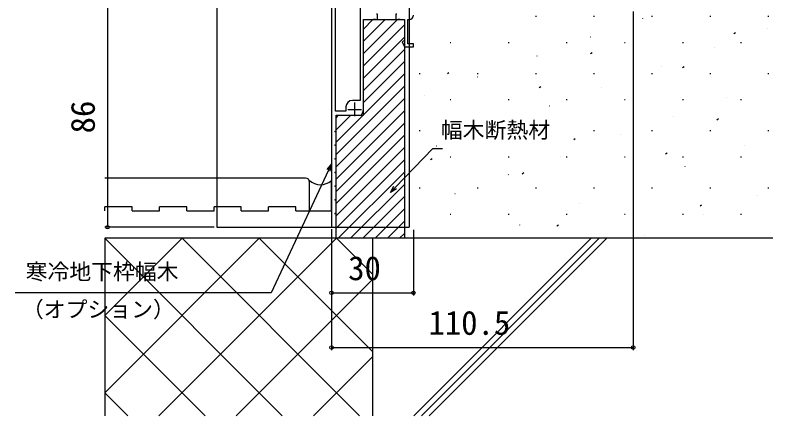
# Model space of a CAD drawing. Units: millimetres, scale not verified. Extents: x -525 to 525, y -783 to 779.
# Drawn here: x -160 to 117.4, y -451.9 to -305.3 of the extents above; entities that cross this region are included whole.
import ezdxf
from ezdxf.enums import TextEntityAlignment as Align

# ---------------------------------------------------------------- set-up
doc = ezdxf.new("R2010")
doc.units = ezdxf.units.MM
doc.header["$LTSCALE"] = 4
for name, color, linetype in [('0-2_YKK_11', 7, 'Continuous'), ('0-4_YKK_12', 2, 'Continuous'), ('0-5_YKK_13', 4, 'Continuous'), ('0-7_YKK_D', 6, 'Continuous'), ('0-9_YSS_K', 3, 'Continuous'), ('0-A_YSS_KE', 3, 'Continuous')]:
    doc.layers.add(name, color=color, linetype=linetype)
doc.styles.add('ＭＳ ゴシック', font='')
doc.styles.get('ＭＳ ゴシック').set_extended_font_data('MS Gothic')

msp = doc.modelspace()

# ---------------------------------------------------------------- linework, layer by layer
at = {"layer": '0-2_YKK_11'}
for p, q in [((-35.708, -337.303), (-35.708, -342.303)), ((-38.208, -339.803), (-33.208, -339.803))]:
    msp.add_line(p, q, dxfattribs=at)
for points in [[(-44.208, -297.503), (-44.208, -382.903), (-42.508, -382.903), (-42.508, -378.192), (-42.808, -378.019), (-42.808, -377.788), (-42.508, -377.614), (-42.508, -373.192), (-42.808, -373.019), (-42.808, -372.788), (-42.508, -372.614), (-42.508, -368.192), (-42.808, -368.019), (-42.808, -367.788), (-42.508, -367.614), (-42.508, -363.192), (-42.808, -363.019), (-42.808, -362.788), (-42.508, -362.614), (-42.508, -358.192), (-42.808, -358.019), (-42.808, -357.788), (-42.508, -357.614), (-42.508, -353.192)], [(-42.708, -340.403), (-42.708, -299.003), (-33.708, -299.003), (-33.708, -336.503), (-36.508, -336.503)], [(-32.508, -339.803), (-32.508, -306.903), (-28.916, -306.903), (-28.733, -306.783), (-28.183, -306.783), (-28, -306.903), (-27.308, -306.903), (-27.308, -304.903), (-27.709, -304.903)], [(-20.207, -304.903), (-20.608, -304.903), (-20.608, -306.903), (-19.916, -306.903), (-19.733, -306.783), (-19.183, -306.783), (-19, -306.903), (-17.408, -306.903), (-17.408, -314.603), (-18.306, -315.073), (-17.408, -316.903), (-14.208, -316.903), (-14.208, -315.803), (-16.208, -315.803), (-16.208, -306.903), (-15.808, -306.903)], [(-38.908, -338.903), (-38.908, -340.403), (-42.708, -340.403)], [(-42.508, -353.192), (-42.808, -353.019), (-42.808, -352.788), (-42.508, -352.614), (-42.508, -348.192), (-42.808, -348.019), (-42.808, -347.788), (-42.508, -347.614), (-42.508, -341.903), (-37.258, -341.903)]]:
    msp.add_lwpolyline(points, dxfattribs=at)
for centre, radius, start, end in [((-15.808, -305.303), 1.6, 270.00001, 359.99999), ((-36.508, -338.903), 2.4, 90.00001, 179.99999), ((-35.708, -339.803), 3.2, 321.63348, 359.99999)]:
    msp.add_arc(centre, radius, start, end, dxfattribs=at)
at = {"layer": '0-4_YKK_12'}
for p, q in [((-86.208, -149.154), (-86.208, -364.903)), ((-15.708, -296.903), (-15.708, -382.903)), ((-86.208, -364.903), (-86.208, -382.903)), ((-86.208, -382.903), (-15.708, -382.903))]:
    msp.add_line(p, q, dxfattribs=at)
at = {"layer": '0-5_YKK_13'}
for p, q in [((-32.508, -310.373), (-29.038, -306.903)), ((-32.508, -314.864), (-24.548, -306.903)), ((-32.508, -319.354), (-20.057, -306.903)), ((-32.508, -323.844), (-17.508, -308.844)), ((-32.508, -328.334), (-17.508, -313.334)), ((-32.508, -332.824), (-17.508, -317.824)), ((-32.508, -337.314), (-17.508, -322.314)), ((-32.508, -341.804), (-17.508, -326.804)), ((-42.508, -356.294), (-17.508, -331.294)), ((-42.508, -360.785), (-17.508, -335.785)), ((-42.508, -365.275), (-17.508, -340.275)), ((-42.508, -342.824), (-41.587, -341.903)), ((-42.508, -347.314), (-37.097, -341.903)), ((-42.508, -351.804), (-32.607, -341.903)), ((-42.508, -369.765), (-17.508, -344.765)), ((-42.508, -374.255), (-17.508, -349.255)), ((-42.508, -378.745), (-17.508, -353.745)), ((-42.508, -383.235), (-17.508, -358.235)), ((-41.686, -386.903), (-17.508, -362.725)), ((-37.196, -386.903), (-17.508, -367.215)), ((-32.705, -386.903), (-17.508, -371.706)), ((-28.215, -386.903), (-17.508, -376.196)), ((-23.725, -386.903), (-17.508, -380.686)), ((-19.235, -386.903), (-17.508, -385.176))]:
    msp.add_line(p, q, dxfattribs=at)
msp.add_lwpolyline([(-32.508, -306.903), (-17.508, -306.903), (-17.508, -386.903), (-42.508, -386.903), (-42.508, -341.903), (-32.508, -341.903)], close=True, dxfattribs=at)
at = {"layer": '0-7_YKK_D'}
for p, q in [((-126.208, -296.903), (-126.208, -382.903)), ((66.292, -303.903), (66.292, -427.903)), ((-87.208, -382.903), (-127.208, -382.903)), ((-44.208, -383.603), (-44.208, -407.903)), ((-44.208, -383.603), (-44.208, -427.903)), ((-14.208, -383.903), (-14.208, -407.903)), ((-44.208, -406.903), (-14.208, -406.903)), ((-44.208, -426.903), (66.292, -426.903))]:
    msp.add_line(p, q, dxfattribs=at)
for points in [[(-22.618, -370.192), (-20.847, -368.357), (-7.063, -354.081), (-3.513, -354.081)], [(-44.208, -359.748), (-45.287, -362.058), (-66.225, -406.903), (-160.022, -406.903)], [(-44.668, -362.347), (-44.208, -359.748), (-45.906, -361.769)], [(-20.356, -368.832), (-22.618, -370.192), (-21.339, -367.883)]]:
    msp.add_lwpolyline(points, dxfattribs=at)
for centre in [(-126.208, -382.903), (-44.208, -406.903), (-14.208, -406.903), (-44.208, -426.903), (66.292, -426.903)]:
    msp.add_circle(centre, 0.637, dxfattribs=at)
at = {"layer": '0-9_YSS_K'}
for p, q in [((30.47, -305.664), (30.82, -305.664)), ((51.75, -305.664), (52.1, -305.664)), ((69.76, -306.477), (69.826, -306.453)), ((73.03, -305.664), (73.38, -305.664)), ((94.31, -305.664), (94.66, -305.664)), ((115.59, -305.664), (115.94, -305.664)), ((115.325, -310.228), (115.391, -310.205)), ((50.558, -313.276), (50.624, -313.253)), ((103.139, -312.035), (103.723, -311.649)), ((-0.785, -315.289), (-0.435, -315.289)), ((20.495, -315.289), (20.845, -315.289)), ((41.775, -315.289), (42.125, -315.289)), ((63.055, -315.289), (63.405, -315.289)), ((84.335, -315.289), (84.685, -315.289)), ((105.615, -315.289), (105.965, -315.289)), ((50.695, -319.322), (51.279, -318.936)), ((96.123, -317.028), (96.189, -317.004)), ((31.027, -320.193), (31.093, -320.169)), ((76.592, -323.944), (76.658, -323.921)), ((84.314, -324.495), (84.898, -324.108)), ((-12.09, -326.594), (-11.74, -326.594)), ((-1.748, -326.609), (-1.164, -326.223)), ((9.19, -326.594), (9.54, -326.594)), ((30.47, -326.594), (30.82, -326.594)), ((51.75, -326.594), (52.1, -326.594)), ((73.03, -326.594), (73.38, -326.594)), ((94.31, -326.594), (94.66, -326.594)), ((115.59, -326.594), (115.94, -326.594)), ((9.186, -327.927), (9.252, -327.904)), ((31.871, -331.782), (32.454, -331.396)), ((54.751, -331.679), (54.817, -331.655)), ((-10.016, -334.727), (-9.95, -334.703)), ((100.315, -335.43), (100.381, -335.406)), ((-0.785, -336.219), (-0.435, -336.219)), ((20.495, -336.219), (20.845, -336.219)), ((35.549, -338.478), (35.615, -338.455)), ((41.775, -336.219), (42.125, -336.219)), ((63.055, -336.219), (63.405, -336.219)), ((84.335, -336.219), (84.685, -336.219)), ((105.615, -336.219), (105.965, -336.219)), ((81.114, -342.23), (81.18, -342.206)), ((96.948, -343.557), (97.532, -343.171)), ((16.017, -345.395), (16.083, -345.371)), ((-12.09, -347.524), (-11.74, -347.524)), ((9.19, -347.524), (9.54, -347.524)), ((30.47, -347.524), (30.82, -347.524)), ((51.75, -347.524), (52.1, -347.524)), ((61.582, -349.146), (61.648, -349.123)), ((73.03, -347.524), (73.38, -347.524)), ((94.31, -347.524), (94.66, -347.524)), ((115.59, -347.524), (115.94, -347.524)), ((44.504, -350.844), (45.088, -350.458)), ((-5.824, -353.129), (-5.758, -353.106)), ((107.147, -352.897), (107.213, -352.874)), ((-7.939, -358.131), (-7.355, -357.745)), ((-0.785, -357.149), (-0.435, -357.149)), ((20.495, -357.149), (20.845, -357.149)), ((39.741, -356.88), (39.807, -356.857)), ((41.775, -357.149), (42.125, -357.149)), ((63.055, -357.149), (63.405, -357.149)), ((78.123, -356.017), (78.707, -355.631)), ((84.335, -357.149), (84.685, -357.149)), ((105.615, -357.149), (105.965, -357.149)), ((85.306, -360.632), (85.372, -360.608)), ((25.679, -363.304), (26.263, -362.918)), ((-44.208, -376.903), (-44.208, -365.811)), ((20.54, -363.68), (20.606, -363.657)), ((-12.09, -368.454), (-11.74, -368.454)), ((9.19, -368.454), (9.54, -368.454)), ((30.47, -368.454), (30.82, -368.454)), ((51.75, -368.454), (52.1, -368.454)), ((66.104, -367.431), (66.17, -367.408)), ((73.03, -368.454), (73.38, -368.454)), ((94.31, -368.454), (94.66, -368.454)), ((115.59, -368.454), (115.94, -368.454)), ((1.008, -370.596), (1.074, -370.573)), ((111.669, -371.183), (111.735, -371.159)), ((46.573, -374.348), (46.639, -374.324)), ((-127.206, -376.903), (-127.206, -375.403)), ((-117.206, -375.403), (-127.206, -375.403)), ((-117.206, -376.903), (-117.206, -375.403)), ((-117.206, -376.903), (-107.206, -376.903)), ((-107.206, -376.903), (-107.206, -375.403)), ((-97.206, -375.403), (-107.206, -375.403)), ((-97.206, -376.903), (-97.206, -375.403)), ((-97.206, -376.903), (-87.206, -376.903)), ((-87.206, -376.903), (-87.206, -375.403)), ((-77.206, -375.403), (-87.206, -375.403)), ((-77.206, -376.903), (-77.206, -375.403)), ((-57.206, -375.403), (-67.206, -375.403)), ((-57.206, -376.903), (-57.206, -375.403)), ((-57.206, -376.903), (-44.208, -376.903)), ((90.757, -375.08), (91.341, -374.693)), ((-0.785, -378.079), (-0.435, -378.079)), ((20.495, -378.079), (20.845, -378.079)), ((41.775, -378.079), (42.125, -378.079)), ((63.055, -378.079), (63.405, -378.079)), ((84.335, -378.079), (84.685, -378.079)), ((92.138, -378.099), (92.204, -378.076)), ((105.615, -378.079), (105.965, -378.079)), ((24.732, -382.082), (24.798, -382.059)), ((38.313, -382.367), (38.897, -381.98)), ((-127.208, -415.187), (-98.924, -386.903)), ((-127.208, -443.472), (-70.64, -386.903)), ((-62.208, -451.903), (-127.208, -386.903)), ((-107.355, -451.903), (-42.355, -386.903)), ((-33.924, -451.903), (-98.924, -386.903)), ((-29.208, -428.334), (-70.64, -386.903)), ((-29.208, -400.05), (-42.355, -386.903)), ((50.953, -386.903), (-14.047, -451.903)), ((53.782, -386.903), (-11.218, -451.903)), ((56.61, -386.903), (-8.39, -451.903)), ((70.297, -385.833), (70.363, -385.81)), ((-79.071, -451.903), (-29.208, -402.04)), ((-90.492, -451.903), (-127.208, -415.187)), ((-50.787, -451.903), (-29.208, -430.324)), ((-118.777, -451.903), (-127.208, -443.472))]:
    msp.add_line(p, q, dxfattribs=at)
msp.add_lwpolyline([(-77.206, -376.903), (-67.206, -376.903), (-67.206, -375.403)], dxfattribs=at)
msp.add_arc((-48.208, -361.327), 6, 227.68895, 311.81043, dxfattribs=at)
at = {"layer": '0-A_YSS_KE'}
for p, q in [((-53.708, -364.903), (-127.208, -364.903)), ((-52.208, -376.903), (-52.208, -366.403)), ((-127.208, -386.903), (-127.208, -451.903)), ((117.421, -386.903), (-127.208, -386.903)), ((-29.208, -386.903), (-29.208, -451.903)), ((-29.208, -386.903), (-29.208, -451.903))]:
    msp.add_line(p, q, dxfattribs=at)
msp.add_arc((-53.708, -366.403), 1.5, 0, 90, dxfattribs=at)

# ---------------------------------------------------------------- texts
at = {"layer": '0-7_YKK_D', "style": 'ＭＳ ゴシック'}
msp.add_text('86', height=8.798, rotation=90, dxfattribs=at).set_placement((-128.208, -348.562), align=Align.BOTTOM_LEFT)
for s, height, p in [('幅木断熱材', 5.865, (-4.149, -352.036)), ('30', 8.798, (-38.072, -404.903)), ('寒冷地下枠幅木', 5.865, (-156.19, -403.868)), ('（オプション）', 5.865, (-157.553, -417.632)), ('110.5', 8.798, (-8.663, -424.903))]:
    msp.add_text(s, height=height, dxfattribs=at).set_placement(p, align=Align.BOTTOM_LEFT)

doc.saveas('drawing.dxf')
